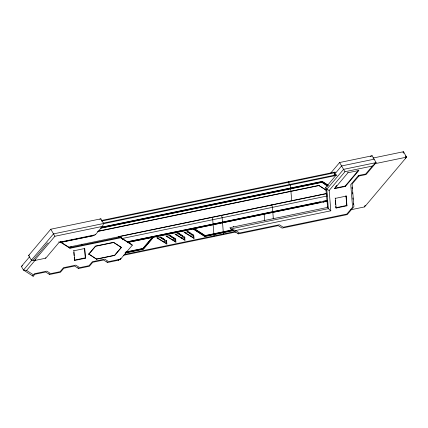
<?xml version="1.0" encoding="UTF-8"?>
<svg xmlns="http://www.w3.org/2000/svg" width="428" height="428" viewBox="0 0 428 428"><rect width="100%" height="100%" fill="white"/><g stroke="black" fill="none" stroke-linecap="round" stroke-linejoin="round"><path stroke-width="0.64" d="M120.616 258.319L120.536 259.159L108.621 261.631L104.742 259.149L92.389 261.711L89.029 265.692L79.672 267.634L75.799 265.151L63.446 267.714L60.086 271.694L50.729 273.636L46.85 271.154L34.497 273.717L33.518 274.883L26.563 270.432L23.481 270.063L21.4 266.462L29.521 256.837M102.436 226.396L103.597 223.502L100.89 218.826L50.782 229.215L28.617 255.495L31.33 260.171L34.406 260.54L45.775 258.186L59.203 242.259L95.385 234.758L102.436 226.396L54.891 236.256L34.406 260.54M213.642 236.598L214.032 235.881L213.096 224.251L212.732 219.725L212.079 217.21M223.047 234.646L223.437 233.929L223.282 231.992L222.137 217.777L221.485 215.257M31.33 260.171L53.489 233.891L103.597 223.502M32.03 259.93L23.481 270.063L33.181 276.269L34.855 274.273L45.71 272.026L49.589 274.503L60.444 272.256L63.804 268.276L74.654 266.023L78.533 268.506L89.388 266.253L92.748 262.273L103.603 260.021L107.482 262.503L118.331 260.251L118.219 259.582M33.068 260.213L47.508 243.093L48.182 242.954M26.563 270.432L35.54 259.791M88.767 254.05L95.481 246.084L113.57 242.334L121.434 247.475L114.715 255.436L96.626 259.191L88.767 254.05L96.626 259.191M88.869 254.227L95.583 246.266L113.677 242.516L121.434 247.475M96.519 259.01L114.613 255.259L121.327 247.293M60.268 241.718L69.689 247.748L120.338 237.24L131.974 244.682L132.284 245.223L120.536 259.159L120.161 258.667M125.762 252.012L142.856 248.47L152.363 237.503L142.963 248.647L125.864 252.194M125.104 252.809L143.268 249.037L153.342 237.096L193.146 228.841L204.884 236.465L233.929 230.441M125.211 252.985L143.375 249.219L153.449 237.273L193.247 229.023L204.884 236.465M330.571 173.249L339.613 162.528L372.173 155.776L376.132 162.613L366.058 174.56L358.825 176.058L352.105 184.024L353.924 206.644L347.21 214.605L282.084 228.108L278.205 225.626L238.407 233.881L230.649 228.921L229.922 227.659L327.613 207.403L325.74 187.475L335.814 175.528L333.936 172.291M333.412 175.646L341.592 165.946L374.152 159.195M330.801 210.801L329.164 190.471L344.968 171.724L372.419 166.037L376.132 162.613L343.572 169.365L326.778 189.272L328.34 208.661L330.801 210.801L235.668 230.526L230.649 228.921L328.34 208.661L327.195 206.681M335.167 187.32L336.847 185.329M358.193 170.633L345.182 186.062L334.327 188.315L334.536 188.673L347.969 172.746L358.825 170.499L358.616 170.135M334.536 188.673L345.391 186.421L358.825 170.499M372.419 166.037L365.699 173.998L358.466 175.501L350.762 184.629L352.586 207.248L346.851 214.043L283.224 227.236L279.345 224.759L239.546 233.009L235.668 230.526M402.909 152.405L403.476 151.731L406.6 157.135L364.624 206.901L350.89 209.752M405.723 157.263L406.29 156.595L406.333 157.14M119.134 236.545L118.62 237.053L119.926 236.78M28.617 255.495L29.323 254.997M21.4 266.462L22.475 265.708M99.836 219.345L100.89 218.826M118.385 259.496L118.722 260.058L120.145 259.352L120.043 258.951M405.856 157.499L406.6 157.135L374.104 163.871M370.257 156.429L372.173 155.776M372.927 158.066L403.476 151.731L403.695 152.582M403.797 153.256L403.786 152.272M101.682 220.452L335.204 172.029M405.958 157.648L406.349 157.322M101.34 221.126L335.333 172.607M103.244 223.149L336.579 174.768M103.56 223.689L336.895 175.303M101.532 227.193L322.22 181.435L328.19 185.254M100.981 227.509L322.321 181.611L328.297 185.431M100.853 227.99L321.91 182.151L327.618 186.03M100.954 228.172L322.017 182.333L327.72 186.207M98.087 231.195L318.86 185.415L326.618 190.374M97.541 231.511L318.967 185.591L326.719 190.556M60.482 242.28L94.181 235.491L60.583 242.457M119.926 237.658L119.819 236.342L326.05 193.579L326.88 194.301M68.266 247.234L326.88 193.606L326.671 193.247M326.179 194.082L326.928 194.253M60.027 241.906L69.999 248.283L120.653 237.781L132.284 245.223M119.819 236.342L122.28 238.482L327.302 195.965M73.669 250.407L73.878 250.765L84.733 248.513L85.509 258.207L74.659 260.459L74.242 257.517M335.108 198.009L335.317 198.367L346.172 196.115L346.953 205.809L336.098 208.061L335.782 206.408M320.139 202.508L194.226 228.616L327.479 201.187L327.425 200.539L127.244 241.852L320.085 201.861L320.24 202.69L320.085 201.861M323.343 201.187L323.498 202.011L323.343 201.187L327.425 200.539M127.244 241.852L128.02 242.344L152.261 237.321M323.397 201.834L327.479 201.187M152.363 237.503L128.02 242.344M157.199 238.139L160.816 237.39L166.631 241.114L166.867 244.019L157.199 238.139L156.883 237.599L166.551 243.479L166.867 244.019M166.241 236.267L169.857 235.512L175.678 239.236L175.913 242.146L166.241 236.267L165.93 235.726M175.287 234.389L178.904 233.64L184.719 237.358L184.955 240.269L175.287 234.389L174.977 233.849M184.334 232.511L187.951 231.762L193.766 235.486L194.002 238.391L184.334 232.511L184.019 231.976M74.451 260.101L85.3 257.849L85.509 258.207M163.426 241.815L166.695 241.135M172.58 239.915L175.844 239.236M181.076 238.155L184.998 237.342M190.883 236.122L193.499 235.577M174.239 241.162L175.544 240.889M183.398 239.263L184.703 238.99M192.552 237.363L193.863 237.091M335.889 207.703L346.744 205.451L346.953 205.809M194.226 228.616L205.087 235.566L232.436 229.895M194.333 228.798L205.194 235.742L232.538 230.071M204.777 236.283L233.201 230.392M124.227 254.505L234.983 231.537M123.344 255.323L235.876 231.987M364.843 205.531L365.63 205.708L365.357 205.237M329.164 190.471L326.778 189.272L325.74 187.475M187.523 231.655L191.814 234.614L187.266 231.848M184.591 232.318L193.691 237.85L194.002 238.391M178.476 233.528L182.767 236.491L177.652 233.378M175.544 234.196L184.645 239.728L184.955 240.269M169.429 235.405L173.725 238.364L169.172 235.598M166.497 236.069L175.598 241.606L175.913 242.146M160.382 237.278L164.678 240.242L160.131 237.476M188.695 231.901L190.813 233.255M191.867 233.929L193.766 235.486M179.123 233.437L180.177 234.116M181.237 234.79L182.826 235.807M170.606 235.651L172.19 236.668M173.249 237.342L174.838 238.359M161.03 237.187L164.202 239.22M344.968 171.724L339.613 162.528M54.891 236.256L50.782 229.215M405.428 155.942L406.365 157.563M405.418 158.023L405.594 158.328M358.407 175.341L358.825 176.058M347.761 172.388L347.969 172.746M364.447 206.596L364.624 206.901L364.405 206.055M345.182 186.062L345.391 186.421M346.172 196.115L345.963 195.756L346.744 205.451M288.713 181.67L289.232 184.794M290.275 184.366L291.784 200.887L291.575 200.523M273.027 218.114L273.337 218.655L272.427 207.345L271.78 204.83M237.834 232.891L238.407 233.881M233.228 226.369L233.538 226.91M187.635 231.222L187.951 231.762M184.719 237.358L184.409 236.818L184.645 239.728M178.594 233.1L178.904 233.64M175.678 239.236L175.362 238.696L175.598 241.606M169.547 234.972L169.857 235.512M166.631 241.114L166.321 240.573L166.551 243.479M160.5 236.85L160.816 237.39M120.338 237.24L120.653 237.781M120.733 258.293L120.953 258.667M118.331 260.251L118.176 259.662M95.075 234.218L95.385 234.758M106.882 261.471L107.482 262.503M84.733 248.513L84.525 248.154L85.3 257.849M69.689 247.748L69.999 248.283M77.939 267.473L78.533 268.506M58.893 241.718L59.203 242.259M45.459 257.645L45.775 258.186M48.995 273.476L49.589 274.503M32.581 275.236L33.181 276.269M118.567 259.459L118.722 260.058M352.009 187.293L352.116 188.625M352.437 192.616L352.544 193.948M352.865 197.939L352.972 199.271M353.298 203.263L353.405 204.589M335.317 198.367L336.098 208.061M335.317 200.593L335.627 204.472M327.324 200.363L327.372 201.01M264.162 214.316L264.654 220.457M193.456 234.945L193.691 237.85M182.676 235.325L182.767 236.491M122.28 238.482L122.381 239.776M118.572 236.454L118.679 237.77M81.866 244.121L81.973 245.415M73.878 250.765L74.659 260.459M73.825 252.343L74.087 255.575M71.011 246.373L71.118 247.668"/></g></svg>
